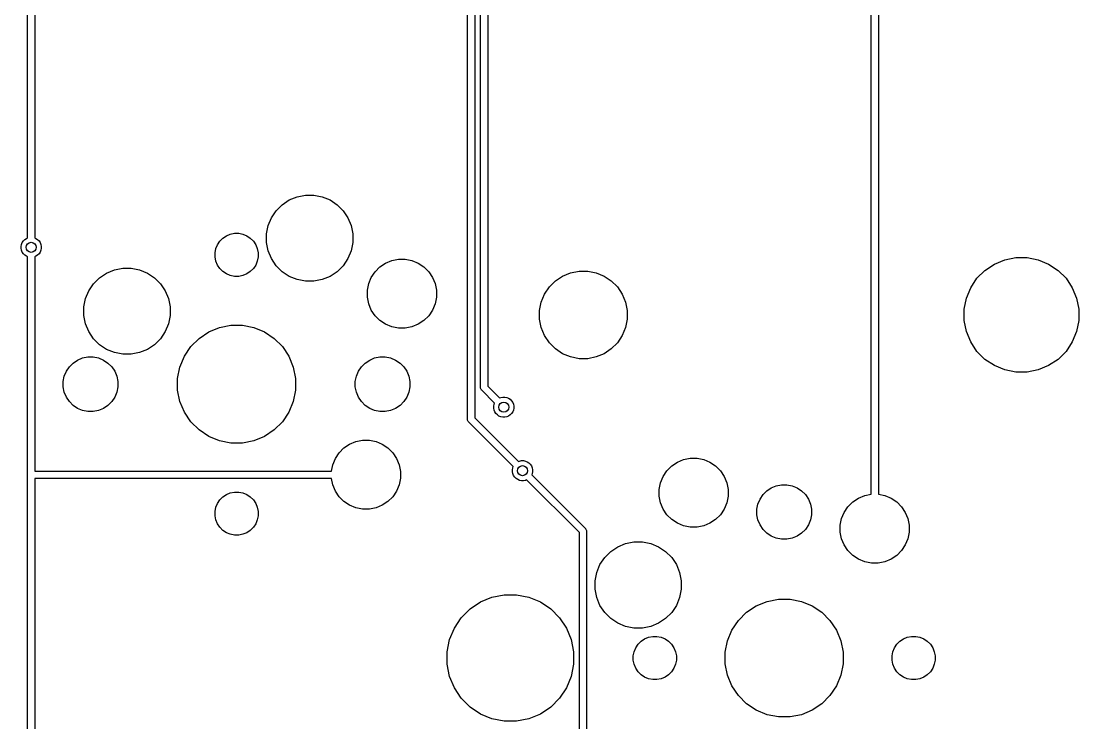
# Model space of a CAD drawing. Extents: x 111 to 185, y -151 to -34.
# Drawn here: x 148.08 to 184.87, y -132.43 to -108.02 of the extents above; entities that cross this region are included whole.
import ezdxf

# ---------------------------------------------------------------- set-up
doc = ezdxf.new("R2010")
doc.units = 0
doc.layers.add('BLACK', color=7, linetype='CONTINUOUS')

msp = doc.modelspace()

# ---------------------------------------------------------------- linework, layer by layer
at = {"layer": 'BLACK', "linetype": 'CONTINUOUS'}
for p, q in [((164.31, -79.0742), (164.31, -120.712)), ((163.61, -121.866), (163.61, -79.3062)), ((163.86, -79.2606), (163.86, -121.82)), ((164.06, -120.757), (164.06, -79.1198)), ((177.65, -124.476), (177.65, -88.7736)), ((177.9, -88.7736), (177.9, -124.476)), ((148.306, -115.56), (148.306, -104.686)), ((148.556, -104.875), (148.556, -115.56)), ((156.95, -114.614), (157.159, -114.405)), ((157.159, -114.405), (157.404, -114.241)), ((157.404, -114.241), (157.677, -114.128)), ((157.677, -114.128), (157.967, -114.07)), ((157.967, -114.07), (158.263, -114.07)), ((158.263, -114.07), (158.553, -114.128)), ((158.553, -114.128), (158.826, -114.241)), ((158.826, -114.241), (159.071, -114.405)), ((159.071, -114.405), (159.28, -114.614)), ((156.786, -114.859), (156.95, -114.614)), ((159.28, -114.614), (159.444, -114.859)), ((156.615, -115.422), (156.673, -115.132)), ((156.673, -115.132), (156.786, -114.859)), ((159.444, -114.859), (159.557, -115.132)), ((159.557, -115.132), (159.615, -115.422)), ((155.097, -115.567), (155.22, -115.485)), ((155.22, -115.485), (155.356, -115.429)), ((155.356, -115.429), (155.501, -115.4)), ((155.501, -115.4), (155.649, -115.4)), ((155.649, -115.4), (155.794, -115.429)), ((155.794, -115.429), (155.93, -115.485)), ((155.93, -115.485), (156.053, -115.567)), ((156.615, -115.718), (156.615, -115.422)), ((159.615, -115.422), (159.615, -115.718)), ((148.081, -115.853), (148.095, -115.785)), ((148.081, -115.922), (148.081, -115.853)), ((148.095, -115.785), (148.121, -115.722)), ((148.121, -115.722), (148.159, -115.664)), ((148.159, -115.664), (148.208, -115.616)), ((148.208, -115.616), (148.265, -115.577)), ((148.265, -115.577), (148.306, -115.56)), ((148.556, -115.56), (148.597, -115.577)), ((148.597, -115.577), (148.654, -115.616)), ((148.654, -115.616), (148.703, -115.664)), ((148.703, -115.664), (148.741, -115.722)), ((148.741, -115.722), (148.768, -115.785)), ((148.768, -115.785), (148.781, -115.853)), ((148.781, -115.853), (148.781, -115.922)), ((154.854, -115.931), (154.91, -115.795)), ((154.91, -115.795), (154.992, -115.672)), ((154.992, -115.672), (155.097, -115.567)), ((156.053, -115.567), (156.158, -115.672)), ((156.158, -115.672), (156.24, -115.795)), ((156.24, -115.795), (156.296, -115.931)), ((156.673, -116.008), (156.615, -115.718)), ((159.615, -115.718), (159.557, -116.008)), ((148.095, -115.99), (148.081, -115.922)), ((148.121, -116.053), (148.095, -115.99)), ((148.159, -116.111), (148.121, -116.053)), ((148.208, -116.159), (148.159, -116.111)), ((148.265, -116.198), (148.208, -116.159)), ((148.306, -116.215), (148.265, -116.198)), ((148.306, -123.724), (148.306, -116.215)), ((148.597, -116.198), (148.556, -116.215)), ((148.556, -116.215), (148.556, -123.675)), ((148.654, -116.159), (148.597, -116.198)), ((148.703, -116.111), (148.654, -116.159)), ((148.741, -116.053), (148.703, -116.111)), ((148.768, -115.99), (148.741, -116.053)), ((148.781, -115.922), (148.768, -115.99)), ((154.825, -116.076), (154.854, -115.931)), ((154.825, -116.224), (154.825, -116.076)), ((154.854, -116.369), (154.825, -116.224)), ((156.296, -115.931), (156.325, -116.076)), ((156.325, -116.224), (156.296, -116.369)), ((156.325, -116.076), (156.325, -116.224)), ((156.786, -116.281), (156.673, -116.008)), ((159.557, -116.008), (159.444, -116.281)), ((182.298, -116.32), (182.684, -116.243)), ((182.684, -116.243), (183.076, -116.243)), ((183.076, -116.243), (183.462, -116.32)), ((151.327, -116.668), (151.617, -116.61)), ((151.617, -116.61), (151.913, -116.61)), ((151.913, -116.61), (152.203, -116.668)), ((154.91, -116.505), (154.854, -116.369)), ((154.992, -116.628), (154.91, -116.505)), ((155.097, -116.733), (154.992, -116.628)), ((156.158, -116.628), (156.053, -116.733)), ((156.24, -116.505), (156.158, -116.628)), ((156.296, -116.369), (156.24, -116.505)), ((156.95, -116.526), (156.786, -116.281)), ((157.159, -116.735), (156.95, -116.526)), ((159.28, -116.526), (159.071, -116.735)), ((159.444, -116.281), (159.28, -116.526)), ((160.393, -116.735), (160.56, -116.568)), ((160.56, -116.568), (160.757, -116.437)), ((160.757, -116.437), (160.975, -116.346)), ((160.975, -116.346), (161.207, -116.3)), ((161.207, -116.3), (161.443, -116.3)), ((161.443, -116.3), (161.675, -116.346)), ((161.675, -116.346), (161.893, -116.437)), ((161.893, -116.437), (162.09, -116.568)), ((162.09, -116.568), (162.257, -116.735)), ((181.609, -116.688), (181.936, -116.47)), ((181.936, -116.47), (182.298, -116.32)), ((183.462, -116.32), (183.824, -116.47)), ((183.824, -116.47), (184.151, -116.688)), ((150.6, -117.154), (150.809, -116.945)), ((150.809, -116.945), (151.054, -116.781)), ((151.054, -116.781), (151.327, -116.668)), ((152.203, -116.668), (152.476, -116.781)), ((152.476, -116.781), (152.721, -116.945)), ((152.721, -116.945), (152.93, -117.154)), ((155.22, -116.815), (155.097, -116.733)), ((155.356, -116.871), (155.22, -116.815)), ((155.501, -116.9), (155.356, -116.871)), ((155.649, -116.9), (155.501, -116.9)), ((155.794, -116.871), (155.649, -116.9)), ((155.93, -116.815), (155.794, -116.871)), ((156.053, -116.733), (155.93, -116.815)), ((157.404, -116.899), (157.159, -116.735)), ((157.677, -117.012), (157.404, -116.899)), ((158.826, -116.899), (158.553, -117.012)), ((159.071, -116.735), (158.826, -116.899)), ((160.171, -117.15), (160.262, -116.932)), ((160.262, -116.932), (160.393, -116.735)), ((162.257, -116.735), (162.388, -116.932)), ((162.388, -116.932), (162.479, -117.15)), ((166.669, -117.053), (166.918, -116.886)), ((166.918, -116.886), (167.195, -116.772)), ((167.195, -116.772), (167.49, -116.713)), ((167.49, -116.713), (167.79, -116.713)), ((167.79, -116.713), (168.085, -116.772)), ((168.085, -116.772), (168.362, -116.886)), ((168.362, -116.886), (168.611, -117.053)), ((181.113, -117.293), (181.331, -116.966)), ((181.331, -116.966), (181.609, -116.688)), ((184.151, -116.688), (184.429, -116.966)), ((184.429, -116.966), (184.647, -117.293)), ((150.436, -117.399), (150.6, -117.154)), ((152.93, -117.154), (153.094, -117.399)), ((157.967, -117.07), (157.677, -117.012)), ((158.263, -117.07), (157.967, -117.07)), ((158.553, -117.012), (158.263, -117.07)), ((160.125, -117.382), (160.171, -117.15)), ((162.479, -117.15), (162.525, -117.382)), ((166.289, -117.515), (166.456, -117.266)), ((166.456, -117.266), (166.669, -117.053)), ((168.611, -117.053), (168.824, -117.266)), ((168.824, -117.266), (168.991, -117.515)), ((180.963, -117.655), (181.113, -117.293)), ((184.647, -117.293), (184.797, -117.655)), ((150.265, -117.962), (150.323, -117.672)), ((150.323, -117.672), (150.436, -117.399)), ((153.094, -117.399), (153.207, -117.672)), ((153.207, -117.672), (153.265, -117.962)), ((160.125, -117.618), (160.125, -117.382)), ((160.171, -117.85), (160.125, -117.618)), ((162.525, -117.618), (162.479, -117.85)), ((162.525, -117.382), (162.525, -117.618)), ((166.175, -117.792), (166.289, -117.515)), ((168.991, -117.515), (169.105, -117.792)), ((180.886, -118.041), (180.963, -117.655)), ((184.797, -117.655), (184.874, -118.041)), ((150.265, -118.258), (150.265, -117.962)), ((153.265, -117.962), (153.265, -118.258)), ((160.262, -118.068), (160.171, -117.85)), ((160.393, -118.265), (160.262, -118.068)), ((162.388, -118.068), (162.257, -118.265)), ((162.479, -117.85), (162.388, -118.068)), ((166.116, -118.087), (166.175, -117.792)), ((166.116, -118.387), (166.116, -118.087)), ((169.105, -117.792), (169.164, -118.087)), ((169.164, -118.087), (169.164, -118.387)), ((180.886, -118.433), (180.886, -118.041)), ((184.874, -118.041), (184.874, -118.433)), ((150.323, -118.548), (150.265, -118.258)), ((153.265, -118.258), (153.207, -118.548)), ((160.56, -118.432), (160.393, -118.265)), ((160.757, -118.563), (160.56, -118.432)), ((162.09, -118.432), (161.893, -118.563)), ((162.257, -118.265), (162.09, -118.432)), ((166.175, -118.682), (166.116, -118.387)), ((169.164, -118.387), (169.105, -118.682)), ((180.963, -118.819), (180.886, -118.433)), ((184.874, -118.433), (184.797, -118.819)), ((150.436, -118.821), (150.323, -118.548)), ((150.6, -119.066), (150.436, -118.821)), ((153.094, -118.821), (152.93, -119.066)), ((153.207, -118.548), (153.094, -118.821)), ((154.268, -119.058), (154.604, -118.833)), ((154.604, -118.833), (154.977, -118.679)), ((154.977, -118.679), (155.373, -118.6)), ((155.373, -118.6), (155.777, -118.6)), ((155.777, -118.6), (156.173, -118.679)), ((156.173, -118.679), (156.546, -118.833)), ((156.546, -118.833), (156.882, -119.058)), ((160.975, -118.654), (160.757, -118.563)), ((161.207, -118.7), (160.975, -118.654)), ((161.443, -118.7), (161.207, -118.7)), ((161.675, -118.654), (161.443, -118.7)), ((161.893, -118.563), (161.675, -118.654)), ((166.289, -118.959), (166.175, -118.682)), ((169.105, -118.682), (168.991, -118.959)), ((181.113, -119.181), (180.963, -118.819)), ((184.797, -118.819), (184.647, -119.181)), ((150.809, -119.275), (150.6, -119.066)), ((152.93, -119.066), (152.721, -119.275)), ((153.983, -119.343), (154.268, -119.058)), ((156.882, -119.058), (157.167, -119.343)), ((166.456, -119.208), (166.289, -118.959)), ((166.669, -119.421), (166.456, -119.208)), ((168.824, -119.208), (168.611, -119.421)), ((168.991, -118.959), (168.824, -119.208)), ((181.331, -119.508), (181.113, -119.181)), ((184.647, -119.181), (184.429, -119.508)), ((151.054, -119.439), (150.809, -119.275)), ((151.327, -119.552), (151.054, -119.439)), ((151.617, -119.61), (151.327, -119.552)), ((152.203, -119.552), (151.913, -119.61)), ((152.476, -119.439), (152.203, -119.552)), ((152.721, -119.275), (152.476, -119.439)), ((153.758, -119.679), (153.983, -119.343)), ((157.167, -119.343), (157.392, -119.679)), ((166.918, -119.588), (166.669, -119.421)), ((168.611, -119.421), (168.362, -119.588)), ((181.609, -119.786), (181.331, -119.508)), ((184.429, -119.508), (184.151, -119.786)), ((149.757, -120.044), (149.889, -119.912)), ((149.889, -119.912), (150.045, -119.808)), ((150.045, -119.808), (150.218, -119.737)), ((150.218, -119.737), (150.401, -119.7)), ((150.401, -119.7), (150.589, -119.7)), ((150.589, -119.7), (150.772, -119.737)), ((150.772, -119.737), (150.945, -119.808)), ((150.945, -119.808), (151.101, -119.912)), ((151.101, -119.912), (151.233, -120.044)), ((151.913, -119.61), (151.617, -119.61)), ((153.604, -120.052), (153.758, -119.679)), ((157.392, -119.679), (157.546, -120.052)), ((159.917, -120.044), (160.049, -119.912)), ((160.049, -119.912), (160.205, -119.808)), ((160.205, -119.808), (160.378, -119.737)), ((160.378, -119.737), (160.561, -119.7)), ((160.561, -119.7), (160.749, -119.7)), ((160.749, -119.7), (160.932, -119.737)), ((160.932, -119.737), (161.105, -119.808)), ((161.105, -119.808), (161.261, -119.912)), ((161.261, -119.912), (161.393, -120.044)), ((167.195, -119.702), (166.918, -119.588)), ((167.49, -119.761), (167.195, -119.702)), ((167.79, -119.761), (167.49, -119.761)), ((168.085, -119.702), (167.79, -119.761)), ((168.362, -119.588), (168.085, -119.702)), ((181.936, -120.004), (181.609, -119.786)), ((184.151, -119.786), (183.824, -120.004)), ((149.582, -120.373), (149.653, -120.2)), ((149.653, -120.2), (149.757, -120.044)), ((151.233, -120.044), (151.337, -120.2)), ((151.337, -120.2), (151.408, -120.373)), ((153.525, -120.448), (153.604, -120.052)), ((157.546, -120.052), (157.625, -120.448)), ((159.742, -120.373), (159.813, -120.2)), ((159.813, -120.2), (159.917, -120.044)), ((161.393, -120.044), (161.497, -120.2)), ((161.497, -120.2), (161.568, -120.373)), ((182.298, -120.154), (181.936, -120.004)), ((182.684, -120.231), (182.298, -120.154)), ((183.076, -120.231), (182.684, -120.231)), ((183.462, -120.154), (183.076, -120.231)), ((183.824, -120.004), (183.462, -120.154)), ((149.545, -120.556), (149.582, -120.373)), ((149.545, -120.744), (149.545, -120.556)), ((151.408, -120.373), (151.445, -120.556)), ((151.445, -120.556), (151.445, -120.744)), ((153.525, -120.852), (153.525, -120.448)), ((157.625, -120.448), (157.625, -120.852)), ((159.705, -120.556), (159.742, -120.373)), ((159.705, -120.744), (159.705, -120.556)), ((161.568, -120.373), (161.605, -120.556)), ((161.605, -120.556), (161.605, -120.744)), ((149.582, -120.927), (149.545, -120.744)), ((149.653, -121.1), (149.582, -120.927)), ((151.408, -120.927), (151.337, -121.1)), ((151.445, -120.744), (151.408, -120.927)), ((153.604, -121.248), (153.525, -120.852)), ((157.625, -120.852), (157.546, -121.248)), ((159.742, -120.927), (159.705, -120.744)), ((159.813, -121.1), (159.742, -120.927)), ((161.568, -120.927), (161.497, -121.1)), ((161.605, -120.744), (161.568, -120.927)), ((164.06, -120.763), (164.06, -120.757)), ((164.062, -120.788), (164.06, -120.763)), ((164.069, -120.811), (164.062, -120.788)), ((164.081, -120.833), (164.069, -120.811)), ((164.093, -120.847), (164.081, -120.833)), ((164.097, -120.852), (164.093, -120.847)), ((164.101, -120.856), (164.097, -120.852)), ((164.549, -121.304), (164.101, -120.856)), ((164.31, -120.712), (164.726, -121.127)), ((149.757, -121.256), (149.653, -121.1)), ((149.889, -121.388), (149.757, -121.256)), ((150.045, -121.492), (149.889, -121.388)), ((151.101, -121.388), (150.945, -121.492)), ((151.233, -121.256), (151.101, -121.388)), ((151.337, -121.1), (151.233, -121.256)), ((153.758, -121.621), (153.604, -121.248)), ((157.546, -121.248), (157.392, -121.621)), ((159.917, -121.256), (159.813, -121.1)), ((160.049, -121.388), (159.917, -121.256)), ((160.205, -121.492), (160.049, -121.388)), ((161.261, -121.388), (161.105, -121.492)), ((161.393, -121.256), (161.261, -121.388)), ((161.497, -121.1), (161.393, -121.256)), ((164.519, -121.412), (164.532, -121.345)), ((164.519, -121.481), (164.519, -121.412)), ((164.532, -121.345), (164.549, -121.304)), ((164.726, -121.127), (164.767, -121.11)), ((164.767, -121.11), (164.834, -121.097)), ((164.834, -121.097), (164.903, -121.097)), ((164.903, -121.097), (164.971, -121.11)), ((164.971, -121.11), (165.035, -121.137)), ((165.035, -121.137), (165.092, -121.175)), ((165.092, -121.175), (165.141, -121.224)), ((165.141, -121.224), (165.179, -121.281)), ((165.179, -121.281), (165.205, -121.345)), ((165.205, -121.345), (165.219, -121.412)), ((165.219, -121.412), (165.219, -121.481)), ((150.218, -121.563), (150.045, -121.492)), ((150.401, -121.6), (150.218, -121.563)), ((150.589, -121.6), (150.401, -121.6)), ((150.772, -121.563), (150.589, -121.6)), ((150.945, -121.492), (150.772, -121.563)), ((153.983, -121.957), (153.758, -121.621)), ((157.392, -121.621), (157.167, -121.957)), ((160.378, -121.563), (160.205, -121.492)), ((160.561, -121.6), (160.378, -121.563)), ((160.749, -121.6), (160.561, -121.6)), ((160.932, -121.563), (160.749, -121.6)), ((161.105, -121.492), (160.932, -121.563)), ((164.532, -121.549), (164.519, -121.481)), ((164.559, -121.613), (164.532, -121.549)), ((164.597, -121.67), (164.559, -121.613)), ((164.646, -121.719), (164.597, -121.67)), ((164.703, -121.757), (164.646, -121.719)), ((164.767, -121.783), (164.703, -121.757)), ((164.834, -121.797), (164.767, -121.783)), ((164.971, -121.783), (164.903, -121.797)), ((165.035, -121.757), (164.971, -121.783)), ((165.092, -121.719), (165.035, -121.757)), ((165.141, -121.67), (165.092, -121.719)), ((165.179, -121.613), (165.141, -121.67)), ((165.205, -121.549), (165.179, -121.613)), ((165.219, -121.481), (165.205, -121.549)), ((154.268, -122.242), (153.983, -121.957)), ((157.167, -121.957), (156.882, -122.242)), ((163.61, -121.872), (163.61, -121.866)), ((163.612, -121.896), (163.61, -121.872)), ((163.619, -121.92), (163.612, -121.896)), ((163.631, -121.942), (163.619, -121.92)), ((163.643, -121.956), (163.631, -121.942)), ((163.647, -121.961), (163.643, -121.956)), ((163.651, -121.965), (163.647, -121.961)), ((165.202, -123.515), (163.651, -121.965)), ((163.86, -121.82), (165.378, -123.338)), ((164.903, -121.797), (164.834, -121.797)), ((154.604, -122.467), (154.268, -122.242)), ((154.977, -122.621), (154.604, -122.467)), ((156.546, -122.467), (156.173, -122.621)), ((156.882, -122.242), (156.546, -122.467)), ((155.373, -122.7), (154.977, -122.621)), ((155.777, -122.7), (155.373, -122.7)), ((156.173, -122.621), (155.777, -122.7)), ((159.143, -123.035), (159.31, -122.868)), ((159.31, -122.868), (159.507, -122.737)), ((159.507, -122.737), (159.725, -122.646)), ((159.725, -122.646), (159.957, -122.6)), ((159.957, -122.6), (160.193, -122.6)), ((160.193, -122.6), (160.425, -122.646)), ((160.425, -122.646), (160.643, -122.737)), ((160.643, -122.737), (160.84, -122.868)), ((160.84, -122.868), (161.007, -123.035)), ((158.921, -123.45), (159.012, -123.232)), ((159.012, -123.232), (159.143, -123.035)), ((161.007, -123.035), (161.138, -123.232)), ((161.138, -123.232), (161.229, -123.45)), ((171.125, -123.271), (171.357, -123.225)), ((171.357, -123.225), (171.593, -123.225)), ((171.593, -123.225), (171.825, -123.271)), ((158.876, -123.675), (158.921, -123.45)), ((161.229, -123.45), (161.275, -123.682)), ((165.171, -123.623), (165.185, -123.556)), ((165.171, -123.692), (165.171, -123.623)), ((165.185, -123.556), (165.202, -123.515)), ((165.378, -123.338), (165.419, -123.321)), ((165.419, -123.321), (165.487, -123.308)), ((165.487, -123.308), (165.556, -123.308)), ((165.556, -123.308), (165.623, -123.321)), ((165.623, -123.321), (165.687, -123.348)), ((165.687, -123.348), (165.744, -123.386)), ((165.744, -123.386), (165.793, -123.435)), ((165.793, -123.435), (165.831, -123.492)), ((165.831, -123.492), (165.858, -123.556)), ((165.858, -123.556), (165.871, -123.623)), ((165.871, -123.623), (165.871, -123.692)), ((170.543, -123.66), (170.71, -123.493)), ((170.71, -123.493), (170.907, -123.362)), ((170.907, -123.362), (171.125, -123.271)), ((171.825, -123.271), (172.043, -123.362)), ((172.043, -123.362), (172.24, -123.493)), ((172.24, -123.493), (172.407, -123.66)), ((148.306, -123.73), (148.306, -123.724)), ((148.306, -123.724), (148.306, -123.724)), ((148.306, -123.724), (148.306, -123.724)), ((148.306, -123.736), (148.306, -123.73)), ((148.306, -134.61), (148.306, -123.736)), ((148.556, -123.675), (158.876, -123.675)), ((158.876, -123.925), (148.556, -123.925)), ((148.556, -123.925), (148.556, -134.61)), ((158.921, -124.15), (158.876, -123.925)), ((161.275, -123.918), (161.229, -124.15)), ((161.275, -123.682), (161.275, -123.918)), ((165.185, -123.76), (165.171, -123.692)), ((165.211, -123.824), (165.185, -123.76)), ((165.249, -123.881), (165.211, -123.824)), ((165.298, -123.93), (165.249, -123.881)), ((165.355, -123.968), (165.298, -123.93)), ((165.419, -123.994), (165.355, -123.968)), ((165.664, -123.977), (165.623, -123.994)), ((167.5, -125.813), (165.664, -123.977)), ((165.858, -123.76), (165.841, -123.801)), ((165.841, -123.801), (167.709, -125.669)), ((165.871, -123.692), (165.858, -123.76)), ((170.321, -124.075), (170.412, -123.857)), ((170.412, -123.857), (170.543, -123.66)), ((172.407, -123.66), (172.538, -123.857)), ((172.538, -123.857), (172.629, -124.075)), ((159.012, -124.368), (158.921, -124.15)), ((161.229, -124.15), (161.138, -124.368)), ((165.487, -124.008), (165.419, -123.994)), ((165.556, -124.008), (165.487, -124.008)), ((165.623, -123.994), (165.556, -124.008)), ((170.275, -124.307), (170.321, -124.075)), ((170.275, -124.543), (170.275, -124.307)), ((172.629, -124.075), (172.675, -124.307)), ((172.675, -124.307), (172.675, -124.543)), ((173.887, -124.489), (174.019, -124.357)), ((174.019, -124.357), (174.175, -124.253)), ((174.175, -124.253), (174.348, -124.182)), ((174.348, -124.182), (174.531, -124.145)), ((174.531, -124.145), (174.719, -124.145)), ((174.719, -124.145), (174.902, -124.182)), ((174.902, -124.182), (175.075, -124.253)), ((175.075, -124.253), (175.231, -124.357)), ((175.231, -124.357), (175.363, -124.489)), ((154.91, -124.795), (154.992, -124.672)), ((154.992, -124.672), (155.097, -124.567)), ((155.097, -124.567), (155.22, -124.485)), ((155.22, -124.485), (155.356, -124.429)), ((155.356, -124.429), (155.501, -124.4)), ((155.501, -124.4), (155.649, -124.4)), ((155.649, -124.4), (155.794, -124.429)), ((155.794, -124.429), (155.93, -124.485)), ((155.93, -124.485), (156.053, -124.567)), ((156.053, -124.567), (156.158, -124.672)), ((156.158, -124.672), (156.24, -124.795)), ((159.143, -124.565), (159.012, -124.368)), ((159.31, -124.732), (159.143, -124.565)), ((161.007, -124.565), (160.84, -124.732)), ((161.138, -124.368), (161.007, -124.565)), ((170.321, -124.775), (170.275, -124.543)), ((172.675, -124.543), (172.629, -124.775)), ((173.712, -124.818), (173.783, -124.645)), ((173.783, -124.645), (173.887, -124.489)), ((175.363, -124.489), (175.467, -124.645)), ((175.467, -124.645), (175.538, -124.818)), ((177.01, -124.743), (177.207, -124.612)), ((177.207, -124.612), (177.425, -124.521)), ((177.425, -124.521), (177.65, -124.476)), ((177.9, -124.476), (178.125, -124.521)), ((178.125, -124.521), (178.343, -124.612)), ((178.343, -124.612), (178.54, -124.743)), ((154.825, -125.076), (154.854, -124.931)), ((154.825, -125.224), (154.825, -125.076)), ((154.854, -124.931), (154.91, -124.795)), ((156.24, -124.795), (156.296, -124.931)), ((156.296, -124.931), (156.325, -125.076)), ((156.325, -125.076), (156.325, -125.224)), ((159.507, -124.863), (159.31, -124.732)), ((159.725, -124.954), (159.507, -124.863)), ((159.957, -125), (159.725, -124.954)), ((160.193, -125), (159.957, -125)), ((160.425, -124.954), (160.193, -125)), ((160.643, -124.863), (160.425, -124.954)), ((160.84, -124.732), (160.643, -124.863)), ((170.412, -124.993), (170.321, -124.775)), ((170.543, -125.19), (170.412, -124.993)), ((172.538, -124.993), (172.407, -125.19)), ((172.629, -124.775), (172.538, -124.993)), ((173.675, -125.001), (173.712, -124.818)), ((173.675, -125.189), (173.675, -125.001)), ((175.538, -124.818), (175.575, -125.001)), ((175.575, -125.001), (175.575, -125.189)), ((176.712, -125.107), (176.843, -124.91)), ((176.843, -124.91), (177.01, -124.743)), ((178.54, -124.743), (178.707, -124.91)), ((178.707, -124.91), (178.838, -125.107)), ((154.854, -125.369), (154.825, -125.224)), ((154.91, -125.505), (154.854, -125.369)), ((156.296, -125.369), (156.24, -125.505)), ((156.325, -125.224), (156.296, -125.369)), ((170.71, -125.357), (170.543, -125.19)), ((170.907, -125.488), (170.71, -125.357)), ((172.24, -125.357), (172.043, -125.488)), ((172.407, -125.19), (172.24, -125.357)), ((173.712, -125.372), (173.675, -125.189)), ((173.783, -125.545), (173.712, -125.372)), ((175.538, -125.372), (175.467, -125.545)), ((175.575, -125.189), (175.538, -125.372)), ((176.575, -125.557), (176.621, -125.325)), ((176.621, -125.325), (176.712, -125.107)), ((178.838, -125.107), (178.929, -125.325)), ((178.929, -125.325), (178.975, -125.557)), ((154.992, -125.628), (154.91, -125.505)), ((155.097, -125.733), (154.992, -125.628)), ((155.22, -125.815), (155.097, -125.733)), ((155.356, -125.871), (155.22, -125.815)), ((155.93, -125.815), (155.794, -125.871)), ((156.053, -125.733), (155.93, -125.815)), ((156.158, -125.628), (156.053, -125.733)), ((156.24, -125.505), (156.158, -125.628)), ((167.5, -138.266), (167.5, -125.813)), ((167.709, -125.669), (167.714, -125.673)), ((167.714, -125.673), (167.718, -125.677)), ((167.718, -125.677), (167.718, -125.677)), ((167.718, -125.677), (167.729, -125.692)), ((167.729, -125.692), (167.741, -125.713)), ((167.741, -125.713), (167.748, -125.737)), ((167.748, -125.737), (167.75, -125.755)), ((167.75, -125.755), (167.75, -125.755)), ((167.75, -125.755), (167.751, -125.762)), ((167.751, -125.762), (167.75, -125.768)), ((167.75, -125.768), (167.75, -138.312)), ((171.125, -125.579), (170.907, -125.488)), ((171.357, -125.625), (171.125, -125.579)), ((171.593, -125.625), (171.357, -125.625)), ((171.825, -125.579), (171.593, -125.625)), ((172.043, -125.488), (171.825, -125.579)), ((173.887, -125.701), (173.783, -125.545)), ((174.019, -125.833), (173.887, -125.701)), ((175.363, -125.701), (175.231, -125.833)), ((175.467, -125.545), (175.363, -125.701)), ((176.575, -125.793), (176.575, -125.557)), ((176.621, -126.025), (176.575, -125.793)), ((178.975, -125.793), (178.929, -126.025)), ((178.975, -125.557), (178.975, -125.793)), ((155.501, -125.9), (155.356, -125.871)), ((155.649, -125.9), (155.501, -125.9)), ((155.794, -125.871), (155.649, -125.9)), ((168.834, -126.306), (169.107, -126.193)), ((169.107, -126.193), (169.397, -126.135)), ((169.397, -126.135), (169.693, -126.135)), ((169.693, -126.135), (169.983, -126.193)), ((169.983, -126.193), (170.256, -126.306)), ((174.175, -125.937), (174.019, -125.833)), ((174.348, -126.008), (174.175, -125.937)), ((174.531, -126.045), (174.348, -126.008)), ((174.719, -126.045), (174.531, -126.045)), ((174.902, -126.008), (174.719, -126.045)), ((175.075, -125.937), (174.902, -126.008)), ((175.231, -125.833), (175.075, -125.937)), ((176.712, -126.243), (176.621, -126.025)), ((178.929, -126.025), (178.838, -126.243)), ((168.38, -126.679), (168.589, -126.47)), ((168.589, -126.47), (168.834, -126.306)), ((170.256, -126.306), (170.501, -126.47)), ((170.501, -126.47), (170.71, -126.679)), ((176.843, -126.44), (176.712, -126.243)), ((177.01, -126.607), (176.843, -126.44)), ((178.707, -126.44), (178.54, -126.607)), ((178.838, -126.243), (178.707, -126.44)), ((168.103, -127.197), (168.216, -126.924)), ((168.216, -126.924), (168.38, -126.679)), ((170.71, -126.679), (170.874, -126.924)), ((170.874, -126.924), (170.987, -127.197)), ((177.207, -126.738), (177.01, -126.607)), ((177.425, -126.829), (177.207, -126.738)), ((177.657, -126.875), (177.425, -126.829)), ((177.893, -126.875), (177.657, -126.875)), ((178.125, -126.829), (177.893, -126.875)), ((178.343, -126.738), (178.125, -126.829)), ((178.54, -126.607), (178.343, -126.738)), ((168.045, -127.487), (168.103, -127.197)), ((170.987, -127.197), (171.045, -127.487)), ((168.045, -127.783), (168.045, -127.487)), ((171.045, -127.487), (171.045, -127.783)), ((164.458, -128.06), (164.883, -127.975)), ((164.883, -127.975), (165.317, -127.975)), ((165.317, -127.975), (165.742, -128.06)), ((168.103, -128.073), (168.045, -127.783)), ((171.045, -127.783), (170.987, -128.073)), ((163.698, -128.466), (164.058, -128.225)), ((164.058, -128.225), (164.458, -128.06)), ((165.742, -128.06), (166.142, -128.225)), ((166.142, -128.225), (166.502, -128.466)), ((168.216, -128.346), (168.103, -128.073)), ((168.38, -128.591), (168.216, -128.346)), ((170.874, -128.346), (170.71, -128.591)), ((170.987, -128.073), (170.874, -128.346)), ((173.318, -128.583), (173.654, -128.358)), ((173.654, -128.358), (174.027, -128.204)), ((174.027, -128.204), (174.423, -128.125)), ((174.423, -128.125), (174.827, -128.125)), ((174.827, -128.125), (175.223, -128.204)), ((175.223, -128.204), (175.596, -128.358)), ((175.596, -128.358), (175.932, -128.583)), ((163.15, -129.133), (163.391, -128.773)), ((163.391, -128.773), (163.698, -128.466)), ((166.502, -128.466), (166.809, -128.773)), ((166.809, -128.773), (167.05, -129.133)), ((168.589, -128.8), (168.38, -128.591)), ((170.71, -128.591), (170.501, -128.8)), ((173.033, -128.868), (173.318, -128.583)), ((175.932, -128.583), (176.217, -128.868)), ((162.985, -129.533), (163.15, -129.133)), ((167.05, -129.133), (167.215, -129.533)), ((168.834, -128.964), (168.589, -128.8)), ((169.107, -129.077), (168.834, -128.964)), ((169.397, -129.135), (169.107, -129.077)), ((169.693, -129.135), (169.397, -129.135)), ((169.983, -129.077), (169.693, -129.135)), ((170.256, -128.964), (169.983, -129.077)), ((170.501, -128.8), (170.256, -128.964)), ((172.808, -129.204), (173.033, -128.868)), ((176.217, -128.868), (176.442, -129.204)), ((169.647, -129.592), (169.77, -129.51)), ((169.77, -129.51), (169.906, -129.454)), ((169.906, -129.454), (170.051, -129.425)), ((170.051, -129.425), (170.199, -129.425)), ((170.199, -129.425), (170.344, -129.454)), ((170.344, -129.454), (170.48, -129.51)), ((170.48, -129.51), (170.603, -129.592)), ((172.654, -129.577), (172.808, -129.204)), ((176.442, -129.204), (176.596, -129.577)), ((178.647, -129.592), (178.77, -129.51)), ((178.77, -129.51), (178.906, -129.454)), ((178.906, -129.454), (179.051, -129.425)), ((179.051, -129.425), (179.199, -129.425)), ((179.199, -129.425), (179.344, -129.454)), ((179.344, -129.454), (179.48, -129.51)), ((179.48, -129.51), (179.603, -129.592)), ((162.9, -129.958), (162.985, -129.533)), ((167.215, -129.533), (167.3, -129.958)), ((169.404, -129.956), (169.46, -129.82)), ((169.46, -129.82), (169.542, -129.697)), ((169.542, -129.697), (169.647, -129.592)), ((170.603, -129.592), (170.708, -129.697)), ((170.708, -129.697), (170.79, -129.82)), ((170.79, -129.82), (170.846, -129.956)), ((172.575, -129.973), (172.654, -129.577)), ((176.596, -129.577), (176.675, -129.973)), ((178.404, -129.956), (178.46, -129.82)), ((178.46, -129.82), (178.542, -129.697)), ((178.542, -129.697), (178.647, -129.592)), ((179.603, -129.592), (179.708, -129.697)), ((179.708, -129.697), (179.79, -129.82)), ((179.79, -129.82), (179.846, -129.956)), ((162.9, -130.392), (162.9, -129.958)), ((167.3, -129.958), (167.3, -130.392)), ((169.375, -130.101), (169.404, -129.956)), ((169.375, -130.249), (169.375, -130.101)), ((170.846, -129.956), (170.875, -130.101)), ((170.875, -130.101), (170.875, -130.249)), ((172.575, -130.377), (172.575, -129.973)), ((176.675, -129.973), (176.675, -130.377)), ((178.375, -130.101), (178.404, -129.956)), ((178.375, -130.249), (178.375, -130.101)), ((179.846, -129.956), (179.875, -130.101)), ((179.875, -130.101), (179.875, -130.249)), ((162.985, -130.817), (162.9, -130.392)), ((167.3, -130.392), (167.215, -130.817)), ((169.404, -130.394), (169.375, -130.249)), ((169.46, -130.53), (169.404, -130.394)), ((169.542, -130.653), (169.46, -130.53)), ((170.79, -130.53), (170.708, -130.653)), ((170.846, -130.394), (170.79, -130.53)), ((170.875, -130.249), (170.846, -130.394)), ((172.654, -130.773), (172.575, -130.377)), ((176.675, -130.377), (176.596, -130.773)), ((178.404, -130.394), (178.375, -130.249)), ((178.46, -130.53), (178.404, -130.394)), ((178.542, -130.653), (178.46, -130.53)), ((179.79, -130.53), (179.708, -130.653)), ((179.846, -130.394), (179.79, -130.53)), ((179.875, -130.249), (179.846, -130.394)), ((163.15, -131.217), (162.985, -130.817)), ((167.215, -130.817), (167.05, -131.217)), ((169.647, -130.758), (169.542, -130.653)), ((169.77, -130.84), (169.647, -130.758)), ((169.906, -130.896), (169.77, -130.84)), ((170.051, -130.925), (169.906, -130.896)), ((170.199, -130.925), (170.051, -130.925)), ((170.344, -130.896), (170.199, -130.925)), ((170.48, -130.84), (170.344, -130.896)), ((170.603, -130.758), (170.48, -130.84)), ((170.708, -130.653), (170.603, -130.758)), ((172.808, -131.146), (172.654, -130.773)), ((176.596, -130.773), (176.442, -131.146)), ((178.647, -130.758), (178.542, -130.653)), ((178.77, -130.84), (178.647, -130.758)), ((178.906, -130.896), (178.77, -130.84)), ((179.051, -130.925), (178.906, -130.896)), ((179.199, -130.925), (179.051, -130.925)), ((179.344, -130.896), (179.199, -130.925)), ((179.48, -130.84), (179.344, -130.896)), ((179.603, -130.758), (179.48, -130.84)), ((179.708, -130.653), (179.603, -130.758)), ((163.391, -131.577), (163.15, -131.217)), ((167.05, -131.217), (166.809, -131.577)), ((173.033, -131.482), (172.808, -131.146)), ((176.442, -131.146), (176.217, -131.482)), ((163.698, -131.884), (163.391, -131.577)), ((166.809, -131.577), (166.502, -131.884)), ((173.318, -131.767), (173.033, -131.482)), ((176.217, -131.482), (175.932, -131.767)), ((164.058, -132.125), (163.698, -131.884)), ((166.502, -131.884), (166.142, -132.125)), ((173.654, -131.992), (173.318, -131.767)), ((174.027, -132.146), (173.654, -131.992)), ((175.596, -131.992), (175.223, -132.146)), ((175.932, -131.767), (175.596, -131.992)), ((164.458, -132.29), (164.058, -132.125)), ((164.883, -132.375), (164.458, -132.29)), ((165.317, -132.375), (164.883, -132.375)), ((165.742, -132.29), (165.317, -132.375)), ((166.142, -132.125), (165.742, -132.29)), ((174.423, -132.225), (174.027, -132.146)), ((174.827, -132.225), (174.423, -132.225)), ((175.223, -132.146), (174.827, -132.225))]:
    msp.add_line(p, q, dxfattribs=at)
at = {"layer": 'BLACK'}
for centre in [(148.431, -115.887), (164.869, -121.447), (165.521, -123.658)]:
    msp.add_circle(centre, 0.175, dxfattribs=at)

doc.saveas('drawing.dxf')
